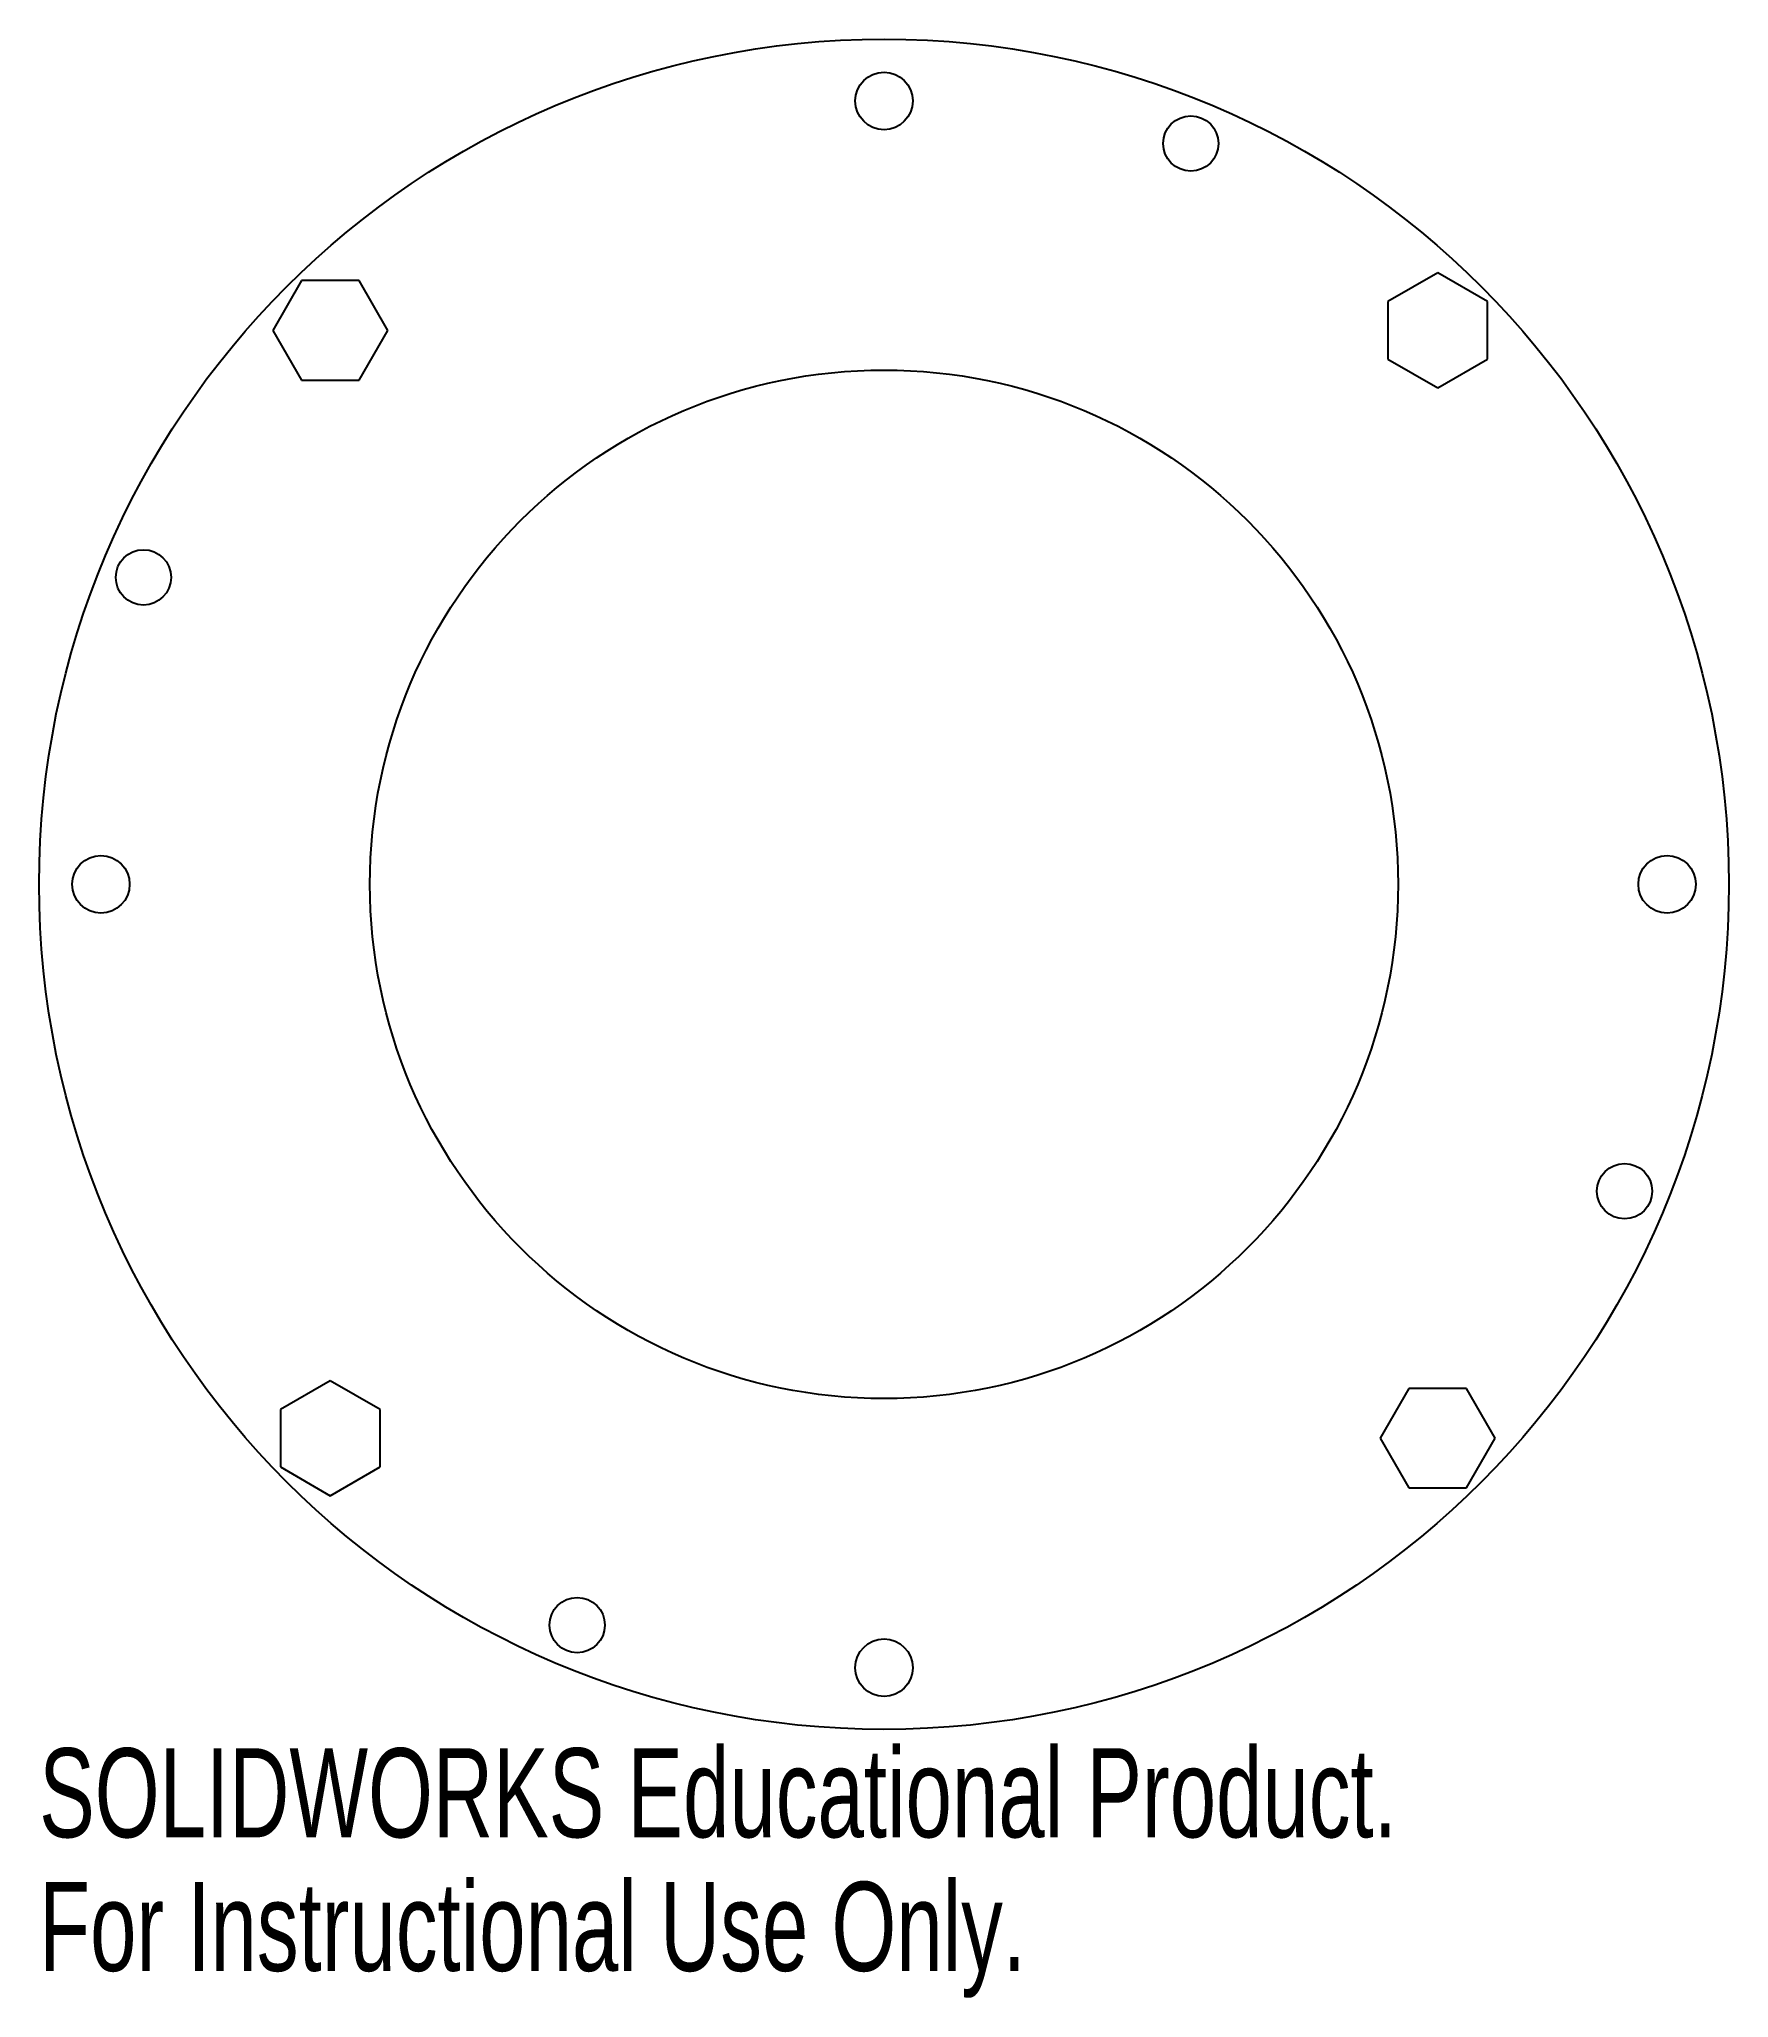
# Model space of a CAD drawing. Header units: millimetres. Extents: x -46 to 46, y -60 to 46.
import ezdxf

# ---------------------------------------------------------------- set-up
doc = ezdxf.new("R2010")
doc.units = ezdxf.units.MM
doc.styles.add('SLDTEXTSTYLE0', font='TXT', dxfattribs={"width": 0.7})

msp = doc.modelspace()

# ---------------------------------------------------------------- linework, layer by layer
at = {"color": 7, "linetype": 'Continuous', "lineweight": 25}
for p, q in [((30.05, 33.17), (27.35, 31.61)), ((32.75, 31.61), (30.05, 33.17)), ((-31.61, 32.75), (-33.17, 30.05)), ((-28.49, 32.75), (-31.61, 32.75)), ((-26.93, 30.05), (-28.49, 32.75)), ((27.35, 31.61), (27.35, 28.49)), ((32.75, 28.49), (32.75, 31.61)), ((-33.17, 30.05), (-31.61, 27.35)), ((-28.49, 27.35), (-26.93, 30.05)), ((27.35, 28.49), (30.05, 26.93)), ((30.05, 26.93), (32.75, 28.49)), ((-31.61, 27.35), (-28.49, 27.35)), ((-30.05, -26.93), (-32.75, -28.49)), ((-27.35, -28.49), (-30.05, -26.93)), ((28.49, -27.35), (26.93, -30.05)), ((31.61, -27.35), (28.49, -27.35)), ((33.17, -30.05), (31.61, -27.35)), ((-32.75, -28.49), (-32.75, -31.61)), ((-27.35, -31.61), (-27.35, -28.49)), ((26.93, -30.05), (28.49, -32.75)), ((31.61, -32.75), (33.17, -30.05)), ((-32.75, -31.61), (-30.05, -33.17)), ((-30.05, -33.17), (-27.35, -31.61)), ((28.49, -32.75), (31.61, -32.75))]:
    msp.add_line(p, q, dxfattribs=at)
for centre, radius in [((0, 0), 45.85), ((0, 42.5), 1.56), ((16.65, 40.19), 1.5), ((0, 0), 27.9), ((-40.19, 16.65), 1.5), ((-42.5, 0), 1.56), ((42.5, 0), 1.56), ((40.19, -16.65), 1.5), ((-16.65, -40.19), 1.5), ((0, -42.5), 1.56)]:
    msp.add_circle(centre, radius, dxfattribs=at)

# ---------------------------------------------------------------- texts
at = {"color": 7, "linetype": 'Continuous', "char_height": 4.8336, "attachment_point": 1, "style": 'SLDTEXTSTYLE0'}
for s, insert in [('SOLIDWORKS Educational Product.', (-45.85, -46.87)), ('For Instructional Use Only.', (-45.85, -54.12))]:
    msp.add_mtext(s, dxfattribs=dict(at, insert=insert))

doc.saveas('drawing.dxf')
